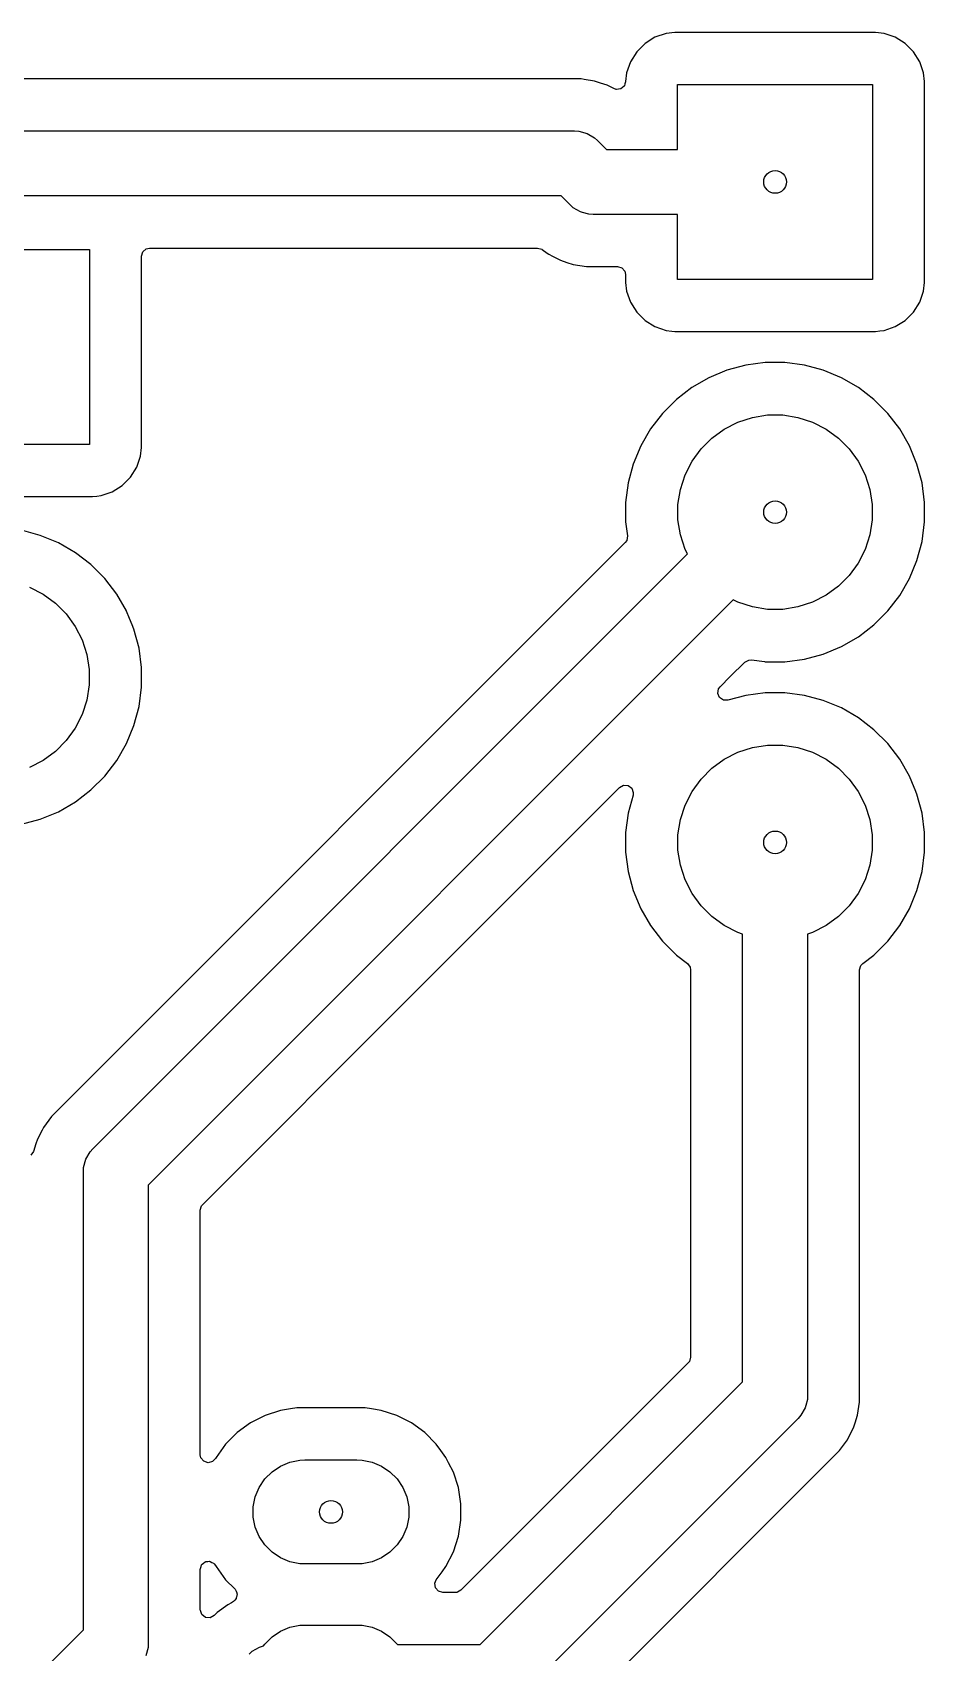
# Model space of a CAD drawing. Extents: x 20 to 124, y -124 to -20.
# Drawn here: x 66.12 to 79.85, y -66.54 to -41.62 of the extents above; entities that cross this region are included whole.
import ezdxf

# ---------------------------------------------------------------- set-up
doc = ezdxf.new("R2010")
doc.units = 0
doc.layers.add('BLACK', color=7, linetype='CONTINUOUS')
doc.layers.add('WHITE', color=7, linetype='CONTINUOUS')

msp = doc.modelspace()

# ---------------------------------------------------------------- linework, layer by layer
at = {"layer": 'BLACK', "linetype": 'CONTINUOUS'}
for p, q in [((76.005039, -41.6195), (75.87075, -41.63463)), ((76.005046, -41.6195), (76.005039, -41.6195)), ((79.094954, -41.6195), (76.005046, -41.6195)), ((79.09496, -41.6195), (79.094954, -41.6195)), ((79.229249, -41.63463), (79.09496, -41.6195)), ((75.547737, -41.790184), (75.420184, -41.917737)), ((75.700476, -41.694211), (75.547737, -41.790184)), ((75.870745, -41.634631), (75.700476, -41.694211)), ((75.87075, -41.63463), (75.870745, -41.634631)), ((79.229254, -41.634631), (79.229249, -41.63463)), ((79.399523, -41.694211), (79.229254, -41.634631)), ((79.552262, -41.790184), (79.399523, -41.694211)), ((79.679816, -41.917738), (79.552262, -41.790184)), ((75.324211, -42.070476), (75.264631, -42.240745)), ((75.420184, -41.917737), (75.324211, -42.070476)), ((79.775789, -42.070478), (79.679816, -41.917738)), ((79.835368, -42.240745), (79.775789, -42.070478)), ((74.566652, -42.3355), (63.308052, -42.3355)), ((74.61352, -42.342923), (74.566652, -42.3355)), ((74.768832, -42.367522), (74.61352, -42.342923)), ((74.862401, -42.397924), (74.768832, -42.367522)), ((75.26463, -42.24075), (75.2495, -42.375039)), ((75.264631, -42.240745), (75.26463, -42.24075)), ((79.8505, -42.375046), (79.835368, -42.240745)), ((74.862402, -42.397925), (74.862401, -42.397924)), ((74.915004, -42.415016), (74.862402, -42.397925)), ((74.963523, -42.430781), (74.915004, -42.415016)), ((75.048005, -42.473828), (74.963523, -42.430781)), ((75.069207, -42.484631), (75.048005, -42.473828)), ((75.102615, -42.496015), (75.069207, -42.484631)), ((75.104514, -42.495824), (75.102615, -42.496015)), ((75.107853, -42.496883), (75.104514, -42.495824)), ((75.139907, -42.492274), (75.107853, -42.496883)), ((75.172136, -42.489041), (75.139907, -42.492274)), ((75.17429, -42.48733), (75.172136, -42.489041)), ((75.177011, -42.486939), (75.17429, -42.48733)), ((75.201472, -42.465742), (75.177011, -42.486939)), ((75.22685, -42.445589), (75.201472, -42.465742)), ((75.227737, -42.442984), (75.22685, -42.445589)), ((75.229815, -42.441184), (75.227737, -42.442984)), ((75.238938, -42.410112), (75.229815, -42.441184)), ((75.249386, -42.379453), (75.238938, -42.410112)), ((75.249305, -42.378517), (75.249152, -42.378508)), ((75.249152, -42.378508), (75.249386, -42.379453)), ((75.2495, -42.375039), (75.249305, -42.378517)), ((76.05, -43.42), (76.05, -42.42)), ((76.05, -42.42), (79.05, -42.42)), ((79.05, -42.42), (79.05, -45.42)), ((79.8505, -45.464954), (79.8505, -42.375046)), ((63.2057, -43.136), (74.4643, -43.136)), ((74.4643, -43.136), (74.529548, -43.140277)), ((74.529548, -43.140277), (74.529563, -43.140277)), ((74.529563, -43.140277), (74.655642, -43.17406)), ((74.655642, -43.17406), (74.768681, -43.239323)), ((74.768681, -43.239323), (74.768696, -43.239338)), ((74.768696, -43.239338), (74.817853, -43.282447)), ((74.817853, -43.282447), (74.955406, -43.42)), ((74.955406, -43.42), (76.05, -43.42)), ((74.257193, -44.136), (63.412806, -44.136)), ((74.394747, -44.273554), (74.257193, -44.136)), ((74.443911, -44.316669), (74.394747, -44.273554)), ((74.443919, -44.316677), (74.443911, -44.316669)), ((74.556958, -44.38194), (74.443919, -44.316677)), ((74.583601, -44.389079), (74.556958, -44.38194)), ((74.683037, -44.415723), (74.583601, -44.389079)), ((74.683052, -44.415723), (74.683037, -44.415723)), ((74.7483, -44.42), (74.683052, -44.415723)), ((76.05, -44.42), (74.7483, -44.42)), ((76.05, -45.42), (76.05, -44.42)), ((64, -44.96), (67, -44.96)), ((67, -44.96), (67, -47.96)), ((67.8005, -45.0605), (67.820185, -44.993461)), ((67.8005, -48.004954), (67.8005, -45.0605)), ((67.820185, -44.993461), (67.872989, -44.947706)), ((67.872989, -44.947706), (67.9245, -44.9365)), ((67.9245, -44.9365), (73.894559, -44.9365)), ((73.894559, -44.9365), (73.961598, -44.956185)), ((73.961598, -44.956185), (73.967444, -44.960182)), ((73.967444, -44.960182), (74.04128, -45.013827)), ((74.04128, -45.013827), (74.066684, -45.032283)), ((74.066684, -45.032283), (74.06669, -45.032287)), ((74.06669, -45.032287), (74.122061, -45.0605)), ((74.122061, -45.0605), (74.249081, -45.125221)), ((74.249081, -45.125221), (74.249084, -45.125222)), ((74.249084, -45.125222), (74.346424, -45.156849)), ((74.346424, -45.156849), (74.443766, -45.188477)), ((74.443766, -45.188477), (74.645948, -45.2205)), ((74.645948, -45.2205), (74.645949, -45.2205)), ((74.645949, -45.2205), (74.850652, -45.2205)), ((74.850652, -45.2205), (75.1255, -45.2205)), ((75.1255, -45.2205), (75.192539, -45.240185)), ((75.192539, -45.240185), (75.238294, -45.292989)), ((75.238294, -45.292989), (75.2495, -45.3445)), ((75.2495, -45.3445), (75.2495, -45.46496)), ((75.2495, -45.46496), (75.26463, -45.599249)), ((75.26463, -45.599249), (75.264631, -45.599254)), ((75.264631, -45.599254), (75.324211, -45.769523)), ((79.05, -45.42), (76.05, -45.42)), ((79.775789, -45.769522), (79.835368, -45.599255)), ((79.835368, -45.599255), (79.8505, -45.464954)), ((75.324211, -45.769523), (75.386224, -45.868215)), ((79.679816, -45.922262), (79.775789, -45.769522)), ((75.386224, -45.868215), (75.420184, -45.922262)), ((75.420184, -45.922262), (75.547738, -46.049816)), ((75.547738, -46.049816), (75.700478, -46.145789)), ((79.399522, -46.145789), (79.552262, -46.049816)), ((79.552262, -46.049816), (79.679816, -45.922262)), ((75.700478, -46.145789), (75.870745, -46.205368)), ((75.870745, -46.205368), (75.87075, -46.205369)), ((75.87075, -46.205369), (75.961246, -46.215565)), ((75.961246, -46.215565), (76.00504, -46.220499)), ((76.00504, -46.220499), (76.005043, -46.2205)), ((76.005043, -46.2205), (76.005046, -46.2205)), ((76.005046, -46.2205), (79.094957, -46.2205)), ((79.094957, -46.2205), (79.094958, -46.220499)), ((79.094958, -46.220499), (79.162104, -46.212934)), ((79.162104, -46.212934), (79.229249, -46.205369)), ((79.229249, -46.205369), (79.229252, -46.205368)), ((79.229252, -46.205368), (79.229255, -46.205368)), ((79.229255, -46.205368), (79.399522, -46.145789)), ((76.808939, -46.816913), (76.530338, -46.932314)), ((77.100233, -46.738861), (76.808939, -46.816913)), ((77.399206, -46.699501), (77.100233, -46.738861)), ((77.399211, -46.6995), (77.399206, -46.699501)), ((77.399217, -46.6995), (77.399211, -46.6995)), ((77.700783, -46.6995), (77.399217, -46.6995)), ((77.700788, -46.6995), (77.700783, -46.6995)), ((77.700793, -46.699501), (77.700788, -46.6995)), ((77.999766, -46.738861), (77.700793, -46.699501)), ((78.29106, -46.816913), (77.999766, -46.738861)), ((78.569661, -46.932314), (78.29106, -46.816913)), ((76.269168, -47.083099), (76.029921, -47.266679)), ((76.530328, -46.932318), (76.269168, -47.083099)), ((76.530338, -46.932314), (76.530328, -46.932318)), ((78.569671, -46.932318), (78.569661, -46.932314)), ((78.830831, -47.083099), (78.569671, -46.932318)), ((79.070078, -47.266679), (78.830831, -47.083099)), ((76.029914, -47.266685), (75.816685, -47.479914)), ((76.029921, -47.266679), (76.029914, -47.266685)), ((79.070085, -47.266685), (79.070078, -47.266679)), ((79.283314, -47.479914), (79.070085, -47.266685)), ((75.816679, -47.479921), (75.633099, -47.719168)), ((75.816685, -47.479914), (75.816679, -47.479921)), ((76.975975, -47.614181), (77.199832, -47.541445)), ((77.199832, -47.541445), (77.432311, -47.504624)), ((77.432311, -47.504624), (77.667689, -47.504624)), ((77.667689, -47.504624), (77.900168, -47.541445)), ((77.900168, -47.541445), (78.124025, -47.614181)), ((79.28332, -47.479921), (79.283314, -47.479914)), ((79.4669, -47.719168), (79.28332, -47.479921)), ((75.633099, -47.719168), (75.482318, -47.980328)), ((76.575828, -47.859391), (76.766252, -47.72104)), ((76.766252, -47.72104), (76.975975, -47.614181)), ((78.124025, -47.614181), (78.333748, -47.72104)), ((78.333748, -47.72104), (78.524172, -47.859391)), ((79.617683, -47.980332), (79.4669, -47.719168)), ((67, -47.96), (64, -47.96)), ((67.785368, -48.139255), (67.8005, -48.004954)), ((75.482314, -47.980338), (75.366913, -48.258939)), ((75.482318, -47.980328), (75.482314, -47.980338)), ((76.27104, -48.216252), (76.409391, -48.025828)), ((76.409391, -48.025828), (76.575828, -47.859391)), ((78.524172, -47.859391), (78.690609, -48.025828)), ((78.690609, -48.025828), (78.82896, -48.216252)), ((79.733087, -48.258942), (79.617683, -47.980332)), ((67.629816, -48.462262), (67.725789, -48.309522)), ((67.725789, -48.309522), (67.785368, -48.139255)), ((75.366913, -48.258939), (75.288861, -48.550233)), ((76.164181, -48.425975), (76.27104, -48.216252)), ((78.82896, -48.216252), (78.935819, -48.425975)), ((79.811138, -48.550232), (79.733087, -48.258942)), ((67.349522, -48.685789), (67.502262, -48.589816)), ((67.502262, -48.589816), (67.629816, -48.462262)), ((75.288861, -48.550233), (75.249501, -48.849206)), ((76.091445, -48.649832), (76.164181, -48.425975)), ((78.935819, -48.425975), (79.008555, -48.649832)), ((79.8505, -48.849217), (79.811138, -48.550232)), ((64.589446, -48.7605), (67.044957, -48.7605)), ((67.044957, -48.7605), (67.044958, -48.760499)), ((67.044958, -48.760499), (67.112104, -48.752934)), ((67.112104, -48.752934), (67.179249, -48.745369)), ((67.179249, -48.745369), (67.179252, -48.745368)), ((67.179252, -48.745368), (67.179255, -48.745368)), ((67.179255, -48.745368), (67.349522, -48.685789)), ((75.249501, -48.849206), (75.2495, -48.849223)), ((75.2495, -48.849223), (75.2495, -49.150776)), ((76.054624, -48.882311), (76.091445, -48.649832)), ((79.008555, -48.649832), (79.045376, -48.882311)), ((79.8505, -49.150783), (79.8505, -48.849217)), ((76.054624, -49.117689), (76.054624, -48.882311)), ((79.045376, -48.882311), (79.045376, -49.117689)), ((66.24106, -49.356913), (65.949766, -49.278861)), ((75.2495, -49.150776), (75.249501, -49.150793)), ((75.249501, -49.150793), (75.277644, -49.364561)), ((76.091445, -49.350168), (76.054624, -49.117689)), ((79.045376, -49.117689), (79.008555, -49.350168)), ((79.811138, -49.449768), (79.8505, -49.150783)), ((66.519661, -49.472314), (66.24106, -49.356913)), ((75.242386, -49.468427), (66.411936, -58.298878)), ((66.519671, -49.472318), (66.519661, -49.472314)), ((66.780831, -49.623099), (66.519671, -49.472318)), ((75.266878, -49.433596), (75.242386, -49.468427)), ((75.277644, -49.364561), (75.266878, -49.433596)), ((76.164181, -49.574025), (76.091445, -49.350168)), ((76.199517, -49.643376), (76.164181, -49.574025)), ((78.935819, -49.574025), (78.82896, -49.783748)), ((79.008555, -49.350168), (78.935819, -49.574025)), ((79.733087, -49.741058), (79.811138, -49.449768)), ((67.020078, -49.806679), (66.780831, -49.623099)), ((67.020085, -49.806685), (67.020078, -49.806679)), ((67.233314, -50.019914), (67.020085, -49.806685)), ((67.050347, -58.792547), (76.199517, -49.643376)), ((78.82896, -49.783748), (78.690609, -49.974172)), ((79.617683, -50.019668), (79.733087, -49.741058)), ((67.23332, -50.019921), (67.233314, -50.019914)), ((67.4169, -50.259168), (67.23332, -50.019921)), ((78.690609, -49.974172), (78.524172, -50.140609)), ((79.4669, -50.280832), (79.617683, -50.019668)), ((66.074025, -50.154181), (66.283748, -50.26104)), ((66.283748, -50.26104), (66.474172, -50.399391)), ((67.56754, -50.520085), (67.4169, -50.259168)), ((78.333748, -50.27896), (78.124025, -50.385819)), ((78.524172, -50.140609), (78.333748, -50.27896)), ((79.283319, -50.52008), (79.4669, -50.280832)), ((66.474172, -50.399391), (66.640609, -50.565828)), ((66.640609, -50.565828), (66.77896, -50.756252)), ((67.567683, -50.520332), (67.56754, -50.520085)), ((67.61459, -50.633576), (67.567683, -50.520332)), ((76.906623, -50.350482), (67.9039, -59.353206)), ((76.975975, -50.385819), (76.906623, -50.350482)), ((77.199832, -50.458555), (76.975975, -50.385819)), ((77.432311, -50.495376), (77.199832, -50.458555)), ((77.667689, -50.495376), (77.432311, -50.495376)), ((77.900168, -50.458555), (77.667689, -50.495376)), ((78.124025, -50.385819), (77.900168, -50.458555)), ((79.07008, -50.733319), (79.283319, -50.52008)), ((66.77896, -50.756252), (66.885819, -50.965975)), ((67.655905, -50.73332), (67.61459, -50.633576)), ((67.683087, -50.798942), (67.655905, -50.73332)), ((67.761138, -51.090232), (67.683087, -50.798942)), ((78.830832, -50.9169), (79.07008, -50.733319)), ((66.885819, -50.965975), (66.958555, -51.189832)), ((67.8005, -51.389217), (67.761138, -51.090232)), ((78.291058, -51.183087), (78.569668, -51.067683)), ((78.569668, -51.067683), (78.830832, -50.9169)), ((66.958555, -51.189832), (66.995376, -51.422311)), ((76.859607, -51.529577), (77.081573, -51.30761)), ((77.081573, -51.30761), (77.142894, -51.274127)), ((77.142894, -51.274127), (77.185433, -51.272354)), ((77.185433, -51.272354), (77.386813, -51.298866)), ((77.386813, -51.298866), (77.399201, -51.300498)), ((77.399201, -51.300498), (77.399217, -51.3005)), ((77.399217, -51.3005), (77.399224, -51.3005)), ((77.399224, -51.3005), (77.700776, -51.3005)), ((77.700776, -51.3005), (77.700783, -51.3005)), ((77.700783, -51.3005), (77.999768, -51.261138)), ((77.999768, -51.261138), (78.291058, -51.183087)), ((66.995376, -51.422311), (66.995376, -51.657689)), ((67.8005, -51.690783), (67.8005, -51.389217)), ((76.703592, -51.685592), (76.859607, -51.529577)), ((66.995376, -51.657689), (66.958555, -51.890168)), ((67.761138, -51.989768), (67.8005, -51.690783)), ((76.66815, -51.787994), (76.679736, -51.719092)), ((76.695654, -51.852222), (76.66815, -51.787994)), ((76.679736, -51.719092), (76.703592, -51.685592)), ((77.100233, -51.818861), (76.823366, -51.893048)), ((77.399206, -51.779501), (77.100233, -51.818861)), ((77.399211, -51.7795), (77.399206, -51.779501)), ((77.399217, -51.7795), (77.399211, -51.7795)), ((77.700783, -51.7795), (77.399217, -51.7795)), ((77.700788, -51.7795), (77.700783, -51.7795)), ((77.700793, -51.779501), (77.700788, -51.7795)), ((77.999766, -51.818861), (77.700793, -51.779501)), ((78.29106, -51.896913), (77.999766, -51.818861)), ((66.958555, -51.890168), (66.885819, -52.114025)), ((67.683087, -52.281058), (67.761138, -51.989768)), ((76.753517, -51.891385), (76.695654, -51.852222)), ((76.823366, -51.893048), (76.753517, -51.891385)), ((78.569661, -52.012314), (78.29106, -51.896913)), ((78.569671, -52.012318), (78.569661, -52.012314)), ((78.830831, -52.163099), (78.569671, -52.012318)), ((66.77896, -52.323748), (66.640609, -52.514172)), ((66.885819, -52.114025), (66.77896, -52.323748)), ((67.567683, -52.559668), (67.683087, -52.281058)), ((79.070078, -52.346679), (78.830831, -52.163099)), ((66.640609, -52.514172), (66.474172, -52.680609)), ((67.4169, -52.820832), (67.567683, -52.559668)), ((77.199832, -52.621445), (77.432311, -52.584624)), ((77.432311, -52.584624), (77.667689, -52.584624)), ((77.667689, -52.584624), (77.900168, -52.621445)), ((79.070085, -52.346685), (79.070078, -52.346679)), ((79.283314, -52.559914), (79.070085, -52.346685)), ((79.28332, -52.559921), (79.283314, -52.559914)), ((79.4669, -52.799168), (79.28332, -52.559921)), ((66.283748, -52.81896), (66.074025, -52.925819)), ((66.474172, -52.680609), (66.283748, -52.81896)), ((67.233319, -53.06008), (67.4169, -52.820832)), ((76.575828, -52.939391), (76.766252, -52.80104)), ((76.766252, -52.80104), (76.975975, -52.694181)), ((76.975975, -52.694181), (77.199832, -52.621445)), ((77.900168, -52.621445), (78.124025, -52.694181)), ((78.124025, -52.694181), (78.333748, -52.80104)), ((78.333748, -52.80104), (78.524172, -52.939391)), ((79.61754, -53.060085), (79.4669, -52.799168)), ((67.02008, -53.273319), (67.233319, -53.06008)), ((76.409391, -53.105828), (76.575828, -52.939391)), ((78.524172, -52.939391), (78.690609, -53.105828)), ((79.617683, -53.060332), (79.61754, -53.060085)), ((79.68945, -53.233593), (79.617683, -53.060332)), ((66.780832, -53.4569), (67.02008, -53.273319)), ((71.91687, -56.472315), (75.155591, -53.233592)), ((75.155591, -53.233592), (75.216914, -53.200108)), ((75.216914, -53.200108), (75.286606, -53.205092)), ((75.286606, -53.205092), (75.342539, -53.246964)), ((75.342539, -53.246964), (75.366956, -53.312428)), ((75.366956, -53.312428), (75.363047, -53.353367)), ((76.164181, -53.505975), (76.27104, -53.296252)), ((76.27104, -53.296252), (76.409391, -53.105828)), ((78.690609, -53.105828), (78.82896, -53.296252)), ((78.82896, -53.296252), (78.935819, -53.505975)), ((79.705905, -53.27332), (79.68945, -53.233593)), ((79.733087, -53.338942), (79.705905, -53.27332)), ((66.519668, -53.607683), (66.780832, -53.4569)), ((75.363047, -53.353367), (75.288861, -53.630233)), ((76.091445, -53.729832), (76.164181, -53.505975)), ((78.935819, -53.505975), (79.008555, -53.729832)), ((79.811138, -53.630232), (79.733087, -53.338942)), ((65.949768, -53.801138), (66.241058, -53.723087)), ((66.241058, -53.723087), (66.519668, -53.607683)), ((75.288861, -53.630233), (75.249501, -53.929206)), ((76.054624, -53.962311), (76.091445, -53.729832)), ((79.008555, -53.729832), (79.045376, -53.962311)), ((79.8505, -53.929217), (79.811138, -53.630232)), ((75.249501, -53.929206), (75.2495, -53.929223)), ((75.2495, -53.929223), (75.2495, -54.230776)), ((76.054624, -54.197689), (76.054624, -53.962311)), ((79.045376, -53.962311), (79.045376, -54.197689)), ((79.8505, -54.230783), (79.8505, -53.929217)), ((75.2495, -54.230776), (75.249501, -54.230793)), ((75.249501, -54.230793), (75.288861, -54.529766)), ((76.091445, -54.430168), (76.054624, -54.197689)), ((79.045376, -54.197689), (79.008555, -54.430168)), ((79.811138, -54.529768), (79.8505, -54.230783)), ((75.288861, -54.529766), (75.366913, -54.82106)), ((76.164181, -54.654025), (76.091445, -54.430168)), ((79.008555, -54.430168), (78.935819, -54.654025)), ((79.733087, -54.821058), (79.811138, -54.529768)), ((75.366913, -54.82106), (75.482314, -55.099661)), ((76.27104, -54.863748), (76.164181, -54.654025)), ((78.935819, -54.654025), (78.82896, -54.863748)), ((79.617683, -55.099668), (79.733087, -54.821058)), ((76.409391, -55.054172), (76.27104, -54.863748)), ((76.575828, -55.220609), (76.409391, -55.054172)), ((78.690609, -55.054172), (78.524172, -55.220609)), ((78.82896, -54.863748), (78.690609, -55.054172)), ((75.482314, -55.099661), (75.482318, -55.099671)), ((75.482318, -55.099671), (75.633099, -55.360831)), ((76.766252, -55.35896), (76.575828, -55.220609)), ((78.524172, -55.220609), (78.333748, -55.35896)), ((79.4669, -55.360832), (79.617683, -55.099668)), ((75.633099, -55.360831), (75.816679, -55.600078)), ((76.975975, -55.465819), (76.766252, -55.35896)), ((77.05, -55.489871), (76.975975, -55.465819)), ((77.05, -62.379593), (77.05, -55.489871)), ((78.124025, -55.465819), (78.05, -55.489871)), ((78.05, -55.489871), (78.05, -62.5867)), ((78.333748, -55.35896), (78.124025, -55.465819)), ((79.283319, -55.60008), (79.4669, -55.360832)), ((75.816679, -55.600078), (75.816685, -55.600085)), ((75.816685, -55.600085), (76.029914, -55.813314)), ((76.029914, -55.813314), (76.029921, -55.81332)), ((76.029921, -55.81332), (76.200986, -55.944582)), ((78.899014, -55.944582), (79.07008, -55.813319)), ((79.07008, -55.813319), (79.283319, -55.60008)), ((76.200986, -55.944582), (76.242189, -56.00101)), ((76.242189, -56.00101), (76.2495, -56.042958)), ((76.2495, -56.042958), (76.2495, -61.996653)), ((78.8505, -56.042958), (78.870185, -55.975919)), ((78.8505, -62.484348), (78.8505, -56.042958)), ((78.870185, -55.975919), (78.899014, -55.944582)), ((68.740719, -59.648466), (71.91687, -56.472315)), ((66.411936, -58.298878), (66.291616, -58.464484)), ((66.271209, -58.504535), (66.198681, -58.646876)), ((66.291614, -58.464487), (66.271209, -58.504535)), ((66.291616, -58.464484), (66.291614, -58.464487)), ((66.175438, -58.718413), (66.13763, -58.834771)), ((66.198681, -58.646876), (66.175438, -58.718413)), ((67.007238, -58.841703), (67.050347, -58.792547)), ((66.13763, -58.834771), (66.098192, -58.892446)), ((66.908177, -59.080837), (66.94196, -58.954758)), ((66.94196, -58.954758), (67.007223, -58.841719)), ((67.007223, -58.841719), (67.007238, -58.841703)), ((66.9039, -59.1461), (66.908177, -59.080852)), ((66.9039, -66.194894), (66.9039, -59.1461)), ((66.908177, -59.080852), (66.908177, -59.080837)), ((67.9039, -59.353206), (67.9039, -66.402)), ((68.7044, -59.736147), (68.724085, -59.669108)), ((68.7044, -63.499079), (68.7044, -59.736147)), ((68.724085, -59.669108), (68.740719, -59.648466)), ((76.2495, -61.996653), (76.229815, -62.063692)), ((76.213181, -62.084334), (72.714334, -65.583181)), ((76.229815, -62.063692), (76.213181, -62.084334)), ((73.009594, -66.42), (77.05, -62.379593)), ((78.8505, -62.689051), (78.8505, -62.484348)), ((70.09307, -62.7947), (69.940214, -62.81891)), ((70.189038, -62.7795), (70.09307, -62.7947)), ((71.240962, -62.7795), (70.189038, -62.7795)), ((71.33693, -62.7947), (71.240962, -62.7795)), ((71.489785, -62.81891), (71.33693, -62.7947)), ((78.01194, -62.778042), (77.946677, -62.891081)), ((78.021281, -62.743181), (78.01194, -62.778042)), ((78.045723, -62.651963), (78.021281, -62.743181)), ((78.05, -62.5867), (78.045723, -62.651947)), ((78.045723, -62.651947), (78.045723, -62.651963)), ((78.818477, -62.891234), (78.8505, -62.689051)), ((69.476151, -63.011132), (69.27235, -63.159201)), ((69.700616, -62.89676), (69.476151, -63.011132)), ((69.940214, -62.81891), (69.700616, -62.89676)), ((71.729383, -62.89676), (71.489785, -62.81891)), ((71.883747, -62.975413), (71.729383, -62.89676)), ((71.953845, -63.01113), (71.883747, -62.975413)), ((71.953847, -63.011131), (71.953845, -63.01113)), ((71.953848, -63.011132), (71.953847, -63.011131)), ((72.157649, -63.159201), (71.953848, -63.011132)), ((77.903554, -62.940253), (73.570253, -67.273553)), ((77.946669, -62.891088), (77.903554, -62.940253)), ((77.946677, -62.891081), (77.946669, -62.891088)), ((78.755222, -63.085915), (78.779521, -63.01113)), ((78.779521, -63.01113), (78.818477, -62.891234)), ((69.272345, -63.159205), (69.094205, -63.337345)), ((69.27235, -63.159201), (69.272345, -63.159205)), ((72.157654, -63.159205), (72.157649, -63.159201)), ((72.335794, -63.337345), (72.157654, -63.159205)), ((78.541971, -63.433913), (78.662286, -63.268311)), ((78.662286, -63.268311), (78.674904, -63.243549)), ((78.674904, -63.243549), (78.755221, -63.085918)), ((78.755221, -63.085918), (78.755222, -63.085915)), ((68.713503, -63.545712), (68.7044, -63.499079)), ((68.756954, -63.600427), (68.713503, -63.545712)), ((68.938884, -63.555375), (68.89091, -63.60617)), ((68.94613, -63.541153), (68.938884, -63.555375)), ((69.094201, -63.33735), (68.94613, -63.541153)), ((69.094205, -63.337345), (69.094201, -63.33735)), ((72.335798, -63.33735), (72.335794, -63.337345)), ((72.405959, -63.433919), (72.335798, -63.33735)), ((72.48387, -63.541155), (72.405959, -63.433919)), ((72.525554, -63.622965), (72.48387, -63.541155)), ((78.397219, -63.578666), (78.541966, -63.433919)), ((78.541966, -63.433919), (78.541968, -63.433915)), ((78.541968, -63.433915), (78.541971, -63.433913)), ((68.823088, -63.622965), (68.756954, -63.600427)), ((68.89091, -63.60617), (68.823088, -63.622965)), ((69.696592, -63.872485), (69.807485, -63.761592)), ((69.807485, -63.761592), (69.937883, -63.674463)), ((69.937883, -63.674463), (70.082772, -63.614448)), ((70.082772, -63.614448), (70.236586, -63.583852)), ((70.236586, -63.583852), (70.315, -63.58)), ((70.315, -63.58), (71.115, -63.58)), ((71.115, -63.58), (71.193414, -63.583852)), ((71.193414, -63.583852), (71.347228, -63.614448)), ((71.347228, -63.614448), (71.492117, -63.674463)), ((71.492117, -63.674463), (71.622515, -63.761592)), ((71.622515, -63.761592), (71.733408, -63.872485)), ((72.598239, -63.765616), (72.525554, -63.622965)), ((72.598239, -63.765618), (72.598239, -63.765616)), ((72.598241, -63.765621), (72.598239, -63.765618)), ((72.67609, -64.005215), (72.598241, -63.765621)), ((74.063919, -67.911966), (78.39015, -63.585732)), ((78.39015, -63.585732), (78.390157, -63.585727)), ((78.390157, -63.585727), (78.397217, -63.578667)), ((78.397217, -63.578667), (78.397219, -63.578666)), ((69.549448, -64.147772), (69.609463, -64.002883)), ((69.609463, -64.002883), (69.696592, -63.872485)), ((71.733408, -63.872485), (71.820537, -64.002883)), ((71.820537, -64.002883), (71.880552, -64.147772)), ((72.7155, -64.254038), (72.67609, -64.005215)), ((69.518852, -64.301586), (69.549448, -64.147772)), ((69.518852, -64.458414), (69.518852, -64.301586)), ((71.880552, -64.147772), (71.911148, -64.301586)), ((71.911148, -64.301586), (71.911148, -64.458414)), ((72.7155, -64.505962), (72.7155, -64.254038)), ((69.549448, -64.612228), (69.518852, -64.458414)), ((71.911148, -64.458414), (71.880552, -64.612228)), ((72.67609, -64.754785), (72.7155, -64.505962)), ((69.609463, -64.757117), (69.549448, -64.612228)), ((69.696592, -64.887515), (69.609463, -64.757117)), ((71.820537, -64.757117), (71.733408, -64.887515)), ((71.880552, -64.612228), (71.820537, -64.757117)), ((72.598241, -64.994379), (72.67609, -64.754785)), ((69.807485, -64.998408), (69.696592, -64.887515)), ((69.937883, -65.085537), (69.807485, -64.998408)), ((71.622515, -64.998408), (71.492117, -65.085537)), ((71.733408, -64.887515), (71.622515, -64.998408)), ((72.48387, -65.218845), (72.598241, -64.994379)), ((68.7044, -65.26092), (68.706195, -65.254806)), ((68.7044, -65.885453), (68.7044, -65.26092)), ((68.705019, -65.248544), (68.715921, -65.221684)), ((68.706195, -65.254806), (68.705019, -65.248544)), ((68.715921, -65.221684), (68.724085, -65.193881)), ((68.724085, -65.193881), (68.728898, -65.189709)), ((68.728898, -65.189709), (68.731296, -65.183804)), ((68.731296, -65.183804), (68.75499, -65.167101)), ((68.75499, -65.167101), (68.776889, -65.148126)), ((68.776889, -65.148126), (68.783194, -65.147219)), ((68.783194, -65.147219), (68.788403, -65.143548)), ((68.788403, -65.143548), (68.817359, -65.142306)), ((68.817359, -65.142306), (68.846047, -65.138182)), ((68.846047, -65.138182), (68.851842, -65.140828)), ((68.851842, -65.140828), (68.858209, -65.140556)), ((68.858209, -65.140556), (68.883237, -65.155166)), ((68.883237, -65.155166), (68.909603, -65.167207)), ((68.909603, -65.167207), (68.914429, -65.173374)), ((68.914429, -65.173374), (68.91855, -65.17578)), ((68.91855, -65.17578), (68.938886, -65.204627)), ((68.938886, -65.204627), (68.946132, -65.218849)), ((68.946132, -65.218849), (69.094201, -65.422649)), ((70.082772, -65.145552), (69.937883, -65.085537)), ((70.236586, -65.176148), (70.082772, -65.145552)), ((70.315, -65.18), (70.236586, -65.176148)), ((71.115, -65.18), (70.315, -65.18)), ((71.193414, -65.176148), (71.115, -65.18)), ((71.347228, -65.145552), (71.193414, -65.176148)), ((71.492117, -65.085537), (71.347228, -65.145552)), ((72.335824, -65.422615), (72.424103, -65.301106)), ((72.424103, -65.301106), (72.48387, -65.218845)), ((69.094201, -65.422649), (69.094205, -65.422654)), ((69.094205, -65.422654), (69.233869, -65.562318)), ((72.313404, -65.477853), (72.335824, -65.422615)), ((72.323348, -65.547011), (72.313404, -65.477853)), ((72.369103, -65.599815), (72.323348, -65.547011)), ((69.184827, -65.77814), (69.126788, -65.807713)), ((69.216209, -65.75534), (69.184827, -65.77814)), ((69.233867, -65.737683), (69.216209, -65.75534)), ((69.255019, -65.709429), (69.233867, -65.737683)), ((69.233869, -65.562318), (69.238207, -65.570263)), ((69.238207, -65.570263), (69.245457, -65.575691)), ((69.245457, -65.575691), (69.25469, -65.60045)), ((69.25469, -65.60045), (69.267354, -65.623641)), ((69.25655, -65.702387), (69.255019, -65.709429)), ((69.26237, -65.693333), (69.25655, -65.702387)), ((69.264254, -65.666975), (69.26237, -65.693333)), ((69.269872, -65.641156), (69.264254, -65.666975)), ((69.267354, -65.623641), (69.266708, -65.632672)), ((69.266708, -65.632672), (69.269872, -65.641156)), ((72.436142, -65.6195), (72.369103, -65.599815)), ((72.626653, -65.6195), (72.436142, -65.6195)), ((72.653011, -65.616666), (72.626653, -65.6195)), ((72.655387, -65.615368), (72.653011, -65.616666)), ((72.661588, -65.614477), (72.655387, -65.615368)), ((72.687406, -65.597884), (72.661588, -65.614477)), ((72.714334, -65.583181), (72.687406, -65.597884)), ((68.704716, -65.894299), (68.7044, -65.885453)), ((68.729133, -65.959763), (68.704716, -65.894299)), ((68.785066, -66.001635), (68.729133, -65.959763)), ((68.854758, -66.006619), (68.785066, -66.001635)), ((68.916081, -65.973134), (68.854758, -66.006619)), ((68.961178, -65.928036), (68.916081, -65.973134)), ((69.126788, -65.807713), (68.961178, -65.928036)), ((64.138794, -68.96), (66.9039, -66.194894)), ((69.807485, -66.301592), (69.937883, -66.214463)), ((69.937883, -66.214463), (70.082772, -66.154448)), ((70.082772, -66.154448), (70.236586, -66.123852)), ((70.236586, -66.123852), (70.315, -66.12)), ((70.315, -66.12), (71.115, -66.12)), ((71.115, -66.12), (71.193414, -66.123852)), ((71.193414, -66.123852), (71.347228, -66.154448)), ((71.347228, -66.154448), (71.492117, -66.214463)), ((71.492117, -66.214463), (71.622515, -66.301592)), ((67.899623, -66.467263), (67.86584, -66.593342)), ((67.9039, -66.402), (67.899623, -66.467247)), ((67.899623, -66.467247), (67.899623, -66.467263)), ((69.454847, -66.566447), (69.50401, -66.523331)), ((69.50401, -66.523331), (69.504019, -66.523323)), ((69.504019, -66.523323), (69.617058, -66.45806)), ((69.617058, -66.45806), (69.676843, -66.44204)), ((69.676843, -66.44204), (69.696592, -66.412485)), ((69.696592, -66.412485), (69.807485, -66.301592)), ((71.622515, -66.301592), (71.733408, -66.412485)), ((71.733408, -66.412485), (71.738429, -66.42)), ((71.738429, -66.42), (72.7659, -66.42)), ((72.7659, -66.42), (73.009594, -66.42))]:
    msp.add_line(p, q, dxfattribs=at)
at = {"layer": 'BLACK'}
for centre in [(77.55, -43.92), (77.55, -49), (77.55, -54.08), (70.715, -64.38)]:
    msp.add_circle(centre, 0.175, dxfattribs=at)
at = {"layer": 'WHITE'}
for centre in [(77.55, -43.92), (77.55, -49), (77.55, -54.08), (70.715, -64.38)]:
    msp.add_circle(centre, 0.175, dxfattribs=at)

doc.saveas('drawing.dxf')
